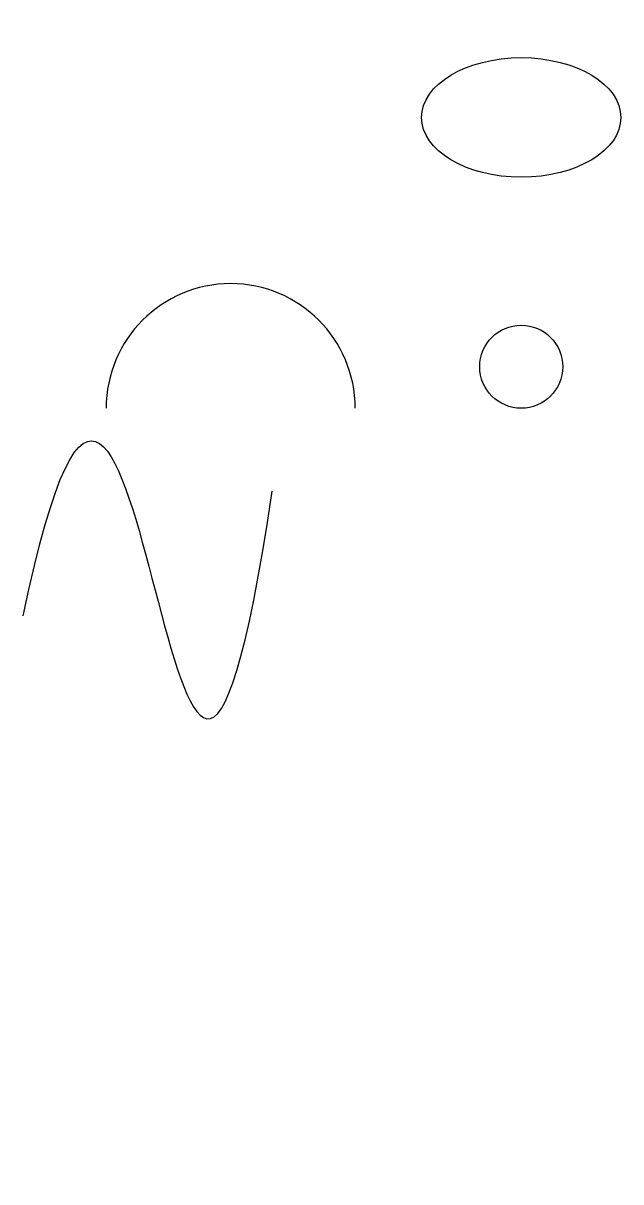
# Model space of a CAD drawing. Header units: millimetres. Extents: x 0 to 72, y -68 to 71.
import ezdxf

# ---------------------------------------------------------------- set-up
doc = ezdxf.new("R2010")
doc.units = ezdxf.units.MM

msp = doc.modelspace()

# ---------------------------------------------------------------- linework, layer by layer
at = {"layer": 'arcs'}
msp.add_circle((60, 30), 5, dxfattribs=at)
msp.add_arc((25, 25), 15, 0, 180, dxfattribs=at)
at = {"layer": 'ellipse'}
msp.add_ellipse((60, 60), major_axis=(12, 0), ratio=0.6, dxfattribs=at)
at = {"layer": 'spline'}
msp.add_open_spline([(0, 0), (14.88, 71.35), (17.53, -68.11), (30, 15)], degree=3, dxfattribs=at)

doc.saveas('drawing.dxf')
